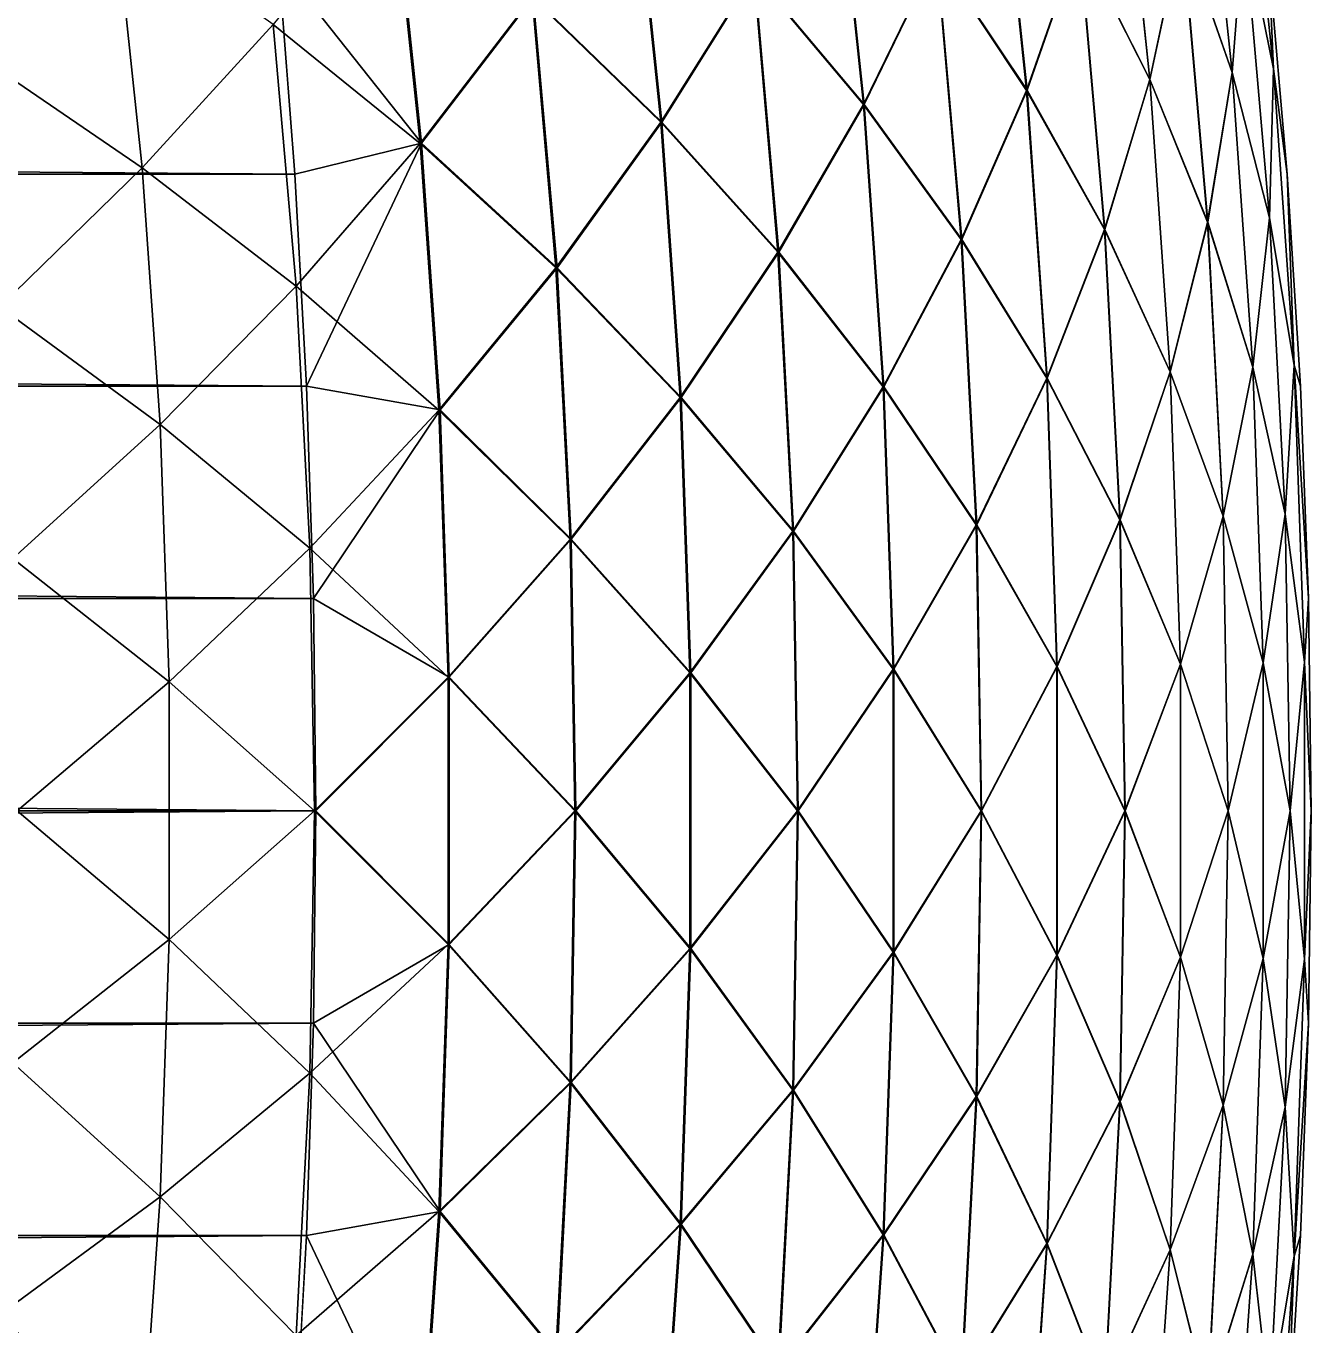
# Model space of a CAD drawing. Header units: millimetres. Extents: x -3250 to 5350, y -3250 to 3250.
# Drawn here: x 5229.3 to 5350, y -48.3 to 73.7 of the extents above; entities that cross this region are included whole.
import ezdxf

# ---------------------------------------------------------------- set-up
doc = ezdxf.new("R2010")
doc.units = ezdxf.units.MM
doc.header["$MEASUREMENT"] = 0
doc.layers.add('MESH_3D', color=2, linetype='CONTINUOUS')

msp = doc.modelspace()

# ---------------------------------------------------------------- linework, layer by layer
at = {"layer": 'MESH_3D'}
for points in [[(5337.87, 82.81, 25611.34), (5342.59, 69.34, 25583.62), (5339.69, 96.96, 25583.62)], [(5339.69, 96.96, 5916.44), (5342.6, 69.34, 5916.44), (5337.89, 82.81, 5888.74)], [(5339.69, 96.96, 25583.62), (5342.59, 69.34, 25583.62), (5343.68, 83.42, 25555.81)], [(5343.68, 83.42, 5944.24), (5342.6, 69.34, 5916.44), (5339.69, 96.96, 5916.44)], [(5343.55, 97.44, 25527.92), (5346.47, 69.68, 25527.92), (5346.02, 79.65, 25500)], [(5343.68, 83.42, 25555.81), (5346.47, 69.68, 25527.92), (5343.55, 97.44, 25527.92)], [(5343.55, 97.44, 5972.1), (5346.02, 79.65, 6000), (5346.47, 69.68, 5972.1)], [(5343.55, 97.44, 5972.1), (5346.47, 69.68, 5972.1), (5343.68, 83.42, 5944.24)], [(5328.23, 81.8, 25666.33), (5334.85, 68.67, 25638.92), (5331.97, 96.01, 25638.92)], [(5331.99, 96.02, 5861.18), (5334.87, 68.67, 5861.18), (5328.26, 81.8, 5833.79)], [(5331.97, 96.01, 25638.92), (5334.85, 68.67, 25638.92), (5337.87, 82.81, 25611.34)], [(5337.89, 82.81, 5888.74), (5334.87, 68.67, 5861.18), (5331.99, 96.02, 5861.18)], [(5221.84, 94.42, 25923.94), (5224.72, 70.92, 25923.94), (5237.66, 84.43, 25900)], [(5314.8, 80.38, 25720.51), (5323.28, 67.65, 25693.54), (5320.45, 94.6, 25693.54)], [(5320.49, 94.6, 5806.6), (5323.32, 67.66, 5806.6), (5314.84, 80.39, 5779.65)], [(5320.45, 94.6, 25693.54), (5323.28, 67.65, 25693.54), (5328.23, 81.8, 25666.33)], [(5328.26, 81.8, 5833.79), (5323.32, 67.66, 5806.6), (5320.49, 94.6, 5806.6)], [(5297.64, 78.58, 25773.62), (5307.95, 66.31, 25747.21), (5305.17, 92.72, 25747.21)], [(5305.23, 92.73, 5752.96), (5308.01, 66.32, 5752.96), (5297.71, 78.59, 5726.58)], [(5305.17, 92.72, 25747.21), (5307.95, 66.31, 25747.21), (5314.8, 80.38, 25720.51)], [(5314.84, 80.39, 5779.65), (5308.01, 66.32, 5752.96), (5305.23, 92.73, 5752.96)], [(5276.83, 76.39, 25825.39), (5288.92, 64.65, 25799.69), (5286.22, 90.4, 25799.69)], [(5286.3, 90.41, 5700.52), (5289.01, 64.65, 5700.52), (5276.93, 76.4, 5674.84)], [(5286.22, 90.4, 25799.69), (5288.92, 64.65, 25799.69), (5297.64, 78.58, 25773.62)], [(5297.71, 78.59, 5726.58), (5289.01, 64.65, 5700.52), (5286.3, 90.41, 5700.52)], [(5252.49, 73.83, 25875.58), (5266.3, 62.67, 25850.7), (5263.68, 87.63, 25850.7)], [(5263.79, 87.64, 5649.54), (5266.42, 62.68, 5649.54), (5252.98, 79.65, 5626.54)], [(5263.68, 87.63, 25850.7), (5266.3, 62.67, 25850.7), (5276.83, 76.39, 25825.39)], [(5276.93, 76.4, 5674.84), (5266.42, 62.68, 5649.54), (5263.79, 87.64, 5649.54)], [(5224.72, 70.92, 25923.94), (5240.18, 60.38, 25900), (5237.66, 84.43, 25900)], [(5237.66, 84.43, 25900), (5240.18, 60.38, 25900), (5252.49, 73.83, 25875.58)], [(5342.59, 69.34, 25583.62), (5346.11, 55.67, 25555.81), (5343.68, 83.42, 25555.81)], [(5343.68, 83.42, 5944.24), (5346.11, 55.67, 5944.24), (5342.6, 69.34, 5916.44)], [(5343.68, 83.42, 25555.81), (5346.11, 55.67, 25555.81), (5346.47, 69.68, 25527.92)], [(5346.47, 69.68, 5972.1), (5346.11, 55.67, 5944.24), (5343.68, 83.42, 5944.24)], [(5323.28, 67.65, 25693.54), (5330.61, 54.59, 25666.33), (5328.23, 81.8, 25666.33)], [(5328.26, 81.8, 5833.79), (5330.64, 54.59, 5833.79), (5323.32, 67.66, 5806.6)], [(5328.23, 81.8, 25666.33), (5330.61, 54.59, 25666.33), (5334.85, 68.67, 25638.92)], [(5334.87, 68.67, 5861.18), (5330.64, 54.59, 5833.79), (5328.26, 81.8, 5833.79)], [(5334.85, 68.67, 25638.92), (5340.28, 55.26, 25611.34), (5337.87, 82.81, 25611.34)], [(5337.89, 82.81, 5888.74), (5340.3, 55.26, 5888.74), (5334.87, 68.67, 5861.18)], [(5337.87, 82.81, 25611.34), (5340.28, 55.26, 25611.34), (5342.59, 69.34, 25583.62)], [(5342.6, 69.34, 5916.44), (5340.3, 55.26, 5888.74), (5337.89, 82.81, 5888.74)], [(2703.01, 79.33, 826.53), (5252.98, 79.65, 5626.54), (5254.52, 59.78, 5625.73)], [(2704.53, 59.54, 825.72), (2703.01, 79.33, 826.53), (5254.52, 59.78, 5625.73)], [(5266.42, 62.68, 5649.54), (5254.52, 59.78, 5625.73), (5252.98, 79.65, 5626.54)], [(5307.95, 66.31, 25747.21), (5317.14, 53.64, 25720.51), (5314.8, 80.38, 25720.51)], [(5314.84, 80.39, 5779.65), (5317.18, 53.65, 5779.65), (5308.01, 66.32, 5752.96)], [(5314.8, 80.38, 25720.51), (5317.14, 53.64, 25720.51), (5323.28, 67.65, 25693.54)], [(5323.32, 67.66, 5806.6), (5317.18, 53.65, 5779.65), (5314.84, 80.39, 5779.65)], [(5346.47, 69.68, 25527.92), (5347.76, 59.78, 25500), (5346.02, 79.65, 25500)], [(5346.02, 79.65, 25500), (5347.76, 59.78, 25500), (5347.76, 59.78, 6000)], [(5346.02, 79.65, 25500), (5347.76, 59.78, 6000), (5346.02, 79.65, 6000)], [(5346.47, 69.68, 5972.1), (5346.02, 79.65, 6000), (5347.76, 59.78, 6000)], [(5288.92, 64.65, 25799.69), (5299.92, 52.44, 25773.62), (5297.64, 78.58, 25773.62)], [(5297.71, 78.59, 5726.58), (5299.99, 52.44, 5726.58), (5289.01, 64.65, 5700.52)], [(5297.64, 78.58, 25773.62), (5299.92, 52.44, 25773.62), (5307.95, 66.31, 25747.21)], [(5308.01, 66.32, 5752.96), (5299.99, 52.44, 5726.58), (5297.71, 78.59, 5726.58)], [(5266.3, 62.67, 25850.7), (5279.06, 50.98, 25825.39), (5276.83, 76.39, 25825.39)], [(5276.93, 76.4, 5674.84), (5279.16, 50.99, 5674.84), (5266.42, 62.68, 5649.54)], [(5276.83, 76.39, 25825.39), (5279.06, 50.98, 25825.39), (5288.92, 64.65, 25799.69)], [(5289.01, 64.65, 5700.52), (5279.16, 50.99, 5674.84), (5276.93, 76.4, 5674.84)], [(5240.18, 60.38, 25900), (5254.64, 49.27, 25875.58), (5252.49, 73.83, 25875.58)], [(5252.49, 73.83, 25875.58), (5254.64, 49.27, 25875.58), (5266.3, 62.67, 25850.7)], [(5224.72, 70.92, 25923.94), (5226.79, 47.33, 25923.94), (5240.18, 60.38, 25900)], [(5346.11, 55.67, 25555.81), (5348.42, 41.84, 25527.92), (5346.47, 69.68, 25527.92)], [(5346.47, 69.68, 5972.1), (5348.42, 41.84, 5972.1), (5346.11, 55.67, 5944.24)], [(5346.47, 69.68, 25527.92), (5348.42, 41.84, 25527.92), (5347.76, 59.78, 25500)], [(5346.47, 69.68, 5972.1), (5347.76, 59.78, 6000), (5348.42, 41.84, 5972.1)], [(5330.61, 54.59, 25666.33), (5336.77, 41.23, 25638.92), (5334.85, 68.67, 25638.92)], [(5334.87, 68.67, 5861.18), (5336.78, 41.23, 5861.18), (5330.64, 54.59, 5833.79)], [(5334.85, 68.67, 25638.92), (5336.77, 41.23, 25638.92), (5340.28, 55.26, 25611.34)], [(5340.3, 55.26, 5888.74), (5336.78, 41.23, 5861.18), (5334.87, 68.67, 5861.18)], [(5340.28, 55.26, 25611.34), (5344.53, 41.64, 25583.62), (5342.59, 69.34, 25583.62)], [(5342.6, 69.34, 5916.44), (5344.53, 41.64, 5916.44), (5340.3, 55.26, 5888.74)], [(5342.59, 69.34, 25583.62), (5344.53, 41.64, 25583.62), (5346.11, 55.67, 25555.81)], [(5346.11, 55.67, 5944.24), (5344.53, 41.64, 5916.44), (5342.6, 69.34, 5916.44)], [(5317.14, 53.64, 25720.51), (5325.17, 40.63, 25693.54), (5323.28, 67.65, 25693.54)], [(5323.32, 67.66, 5806.6), (5325.21, 40.63, 5806.6), (5317.18, 53.65, 5779.65)], [(5323.28, 67.65, 25693.54), (5325.17, 40.63, 25693.54), (5330.61, 54.59, 25666.33)], [(5330.64, 54.59, 5833.79), (5325.21, 40.63, 5806.6), (5323.32, 67.66, 5806.6)], [(5299.92, 52.44, 25773.62), (5309.8, 39.82, 25747.21), (5307.95, 66.31, 25747.21)], [(5308.01, 66.32, 5752.96), (5309.86, 39.82, 5752.96), (5299.99, 52.44, 5726.58)], [(5307.95, 66.31, 25747.21), (5309.8, 39.82, 25747.21), (5317.14, 53.64, 25720.51)], [(5317.18, 53.65, 5779.65), (5309.86, 39.82, 5752.96), (5308.01, 66.32, 5752.96)], [(5279.06, 50.98, 25825.39), (5290.73, 38.82, 25799.69), (5288.92, 64.65, 25799.69)], [(5289.01, 64.65, 5700.52), (5290.81, 38.82, 5700.52), (5279.16, 50.99, 5674.84)], [(5288.92, 64.65, 25799.69), (5290.73, 38.82, 25799.69), (5299.92, 52.44, 25773.62)], [(5299.99, 52.44, 5726.58), (5290.81, 38.82, 5700.52), (5289.01, 64.65, 5700.52)], [(5266.42, 62.68, 5649.54), (5255.61, 39.88, 5625.14), (5254.52, 59.78, 5625.73)], [(5254.64, 49.27, 25875.58), (5268.05, 37.63, 25850.7), (5266.3, 62.67, 25850.7)], [(5266.42, 62.68, 5649.54), (5268.17, 37.64, 5649.54), (5255.61, 39.88, 5625.14)], [(5266.3, 62.67, 25850.7), (5268.05, 37.63, 25850.7), (5279.06, 50.98, 25825.39)], [(5279.16, 50.99, 5674.84), (5268.17, 37.64, 5649.54), (5266.42, 62.68, 5649.54)], [(2704.53, 59.54, 825.72), (5254.52, 59.78, 5625.73), (5255.61, 39.88, 5625.14)], [(5226.79, 47.33, 25923.94), (5241.87, 36.26, 25900), (5240.18, 60.38, 25900)], [(5240.18, 60.38, 25900), (5241.87, 36.26, 25900), (5254.64, 49.27, 25875.58)], [(5348.42, 41.84, 25527.92), (5349.01, 39.88, 25500), (5347.76, 59.78, 25500)], [(5347.76, 59.78, 25500), (5349.01, 39.88, 25500), (5349.01, 39.88, 6000)], [(5347.76, 59.78, 25500), (5349.01, 39.88, 6000), (5347.76, 59.78, 6000)], [(5348.42, 41.84, 5972.1), (5347.76, 59.78, 6000), (5349.01, 39.88, 6000)], [(2705.62, 39.71, 825.14), (2704.53, 59.54, 825.72), (5255.61, 39.88, 5625.14)], [(5336.77, 41.23, 25638.92), (5341.73, 27.65, 25611.34), (5340.28, 55.26, 25611.34)], [(5340.3, 55.26, 5888.74), (5341.74, 27.65, 5888.74), (5336.78, 41.23, 5861.18)], [(5340.28, 55.26, 25611.34), (5341.73, 27.65, 25611.34), (5344.53, 41.64, 25583.62)], [(5344.53, 41.64, 5916.44), (5341.74, 27.65, 5888.74), (5340.3, 55.26, 5888.74)], [(5344.53, 41.64, 25583.62), (5347.57, 27.85, 25555.81), (5346.11, 55.67, 25555.81)], [(5346.11, 55.67, 5944.24), (5347.57, 27.85, 5944.24), (5344.53, 41.64, 5916.44)], [(5346.11, 55.67, 25555.81), (5347.57, 27.85, 25555.81), (5348.42, 41.84, 25527.92)], [(5348.42, 41.84, 5972.1), (5347.57, 27.85, 5944.24), (5346.11, 55.67, 5944.24)], [(5325.17, 40.63, 25693.54), (5332.04, 27.31, 25666.33), (5330.61, 54.59, 25666.33)], [(5330.64, 54.59, 5833.79), (5332.07, 27.31, 5833.79), (5325.21, 40.63, 5806.6)], [(5330.61, 54.59, 25666.33), (5332.04, 27.31, 25666.33), (5336.77, 41.23, 25638.92)], [(5336.78, 41.23, 5861.18), (5332.07, 27.31, 5833.79), (5330.64, 54.59, 5833.79)], [(5309.8, 39.82, 25747.21), (5318.54, 26.84, 25720.51), (5317.14, 53.64, 25720.51)], [(5317.18, 53.65, 5779.65), (5318.59, 26.84, 5779.65), (5309.86, 39.82, 5752.96)], [(5317.14, 53.64, 25720.51), (5318.54, 26.84, 25720.51), (5325.17, 40.63, 25693.54)], [(5325.21, 40.63, 5806.6), (5318.59, 26.84, 5779.65), (5317.18, 53.65, 5779.65)], [(5290.73, 38.82, 25799.69), (5301.3, 26.24, 25773.62), (5299.92, 52.44, 25773.62)], [(5299.99, 52.44, 5726.58), (5301.37, 26.24, 5726.58), (5290.81, 38.82, 5700.52)], [(5299.92, 52.44, 25773.62), (5301.3, 26.24, 25773.62), (5309.8, 39.82, 25747.21)], [(5309.86, 39.82, 5752.96), (5301.37, 26.24, 5726.58), (5299.99, 52.44, 5726.58)], [(5268.05, 37.63, 25850.7), (5280.39, 25.51, 25825.39), (5279.06, 50.98, 25825.39)], [(5279.16, 50.99, 5674.84), (5280.49, 25.51, 5674.84), (5268.17, 37.64, 5649.54)], [(5279.06, 50.98, 25825.39), (5280.39, 25.51, 25825.39), (5290.73, 38.82, 25799.69)], [(5290.81, 38.82, 5700.52), (5280.49, 25.51, 5674.84), (5279.16, 50.99, 5674.84)], [(5241.87, 36.26, 25900), (5255.93, 24.65, 25875.58), (5254.64, 49.27, 25875.58)], [(5254.64, 49.27, 25875.58), (5255.93, 24.65, 25875.58), (5268.05, 37.63, 25850.7)], [(5226.79, 47.33, 25923.94), (5228.03, 23.68, 25923.94), (5241.87, 36.26, 25900)], [(5341.73, 27.65, 25611.34), (5345.5, 13.89, 25583.62), (5344.53, 41.64, 25583.62)], [(5344.53, 41.64, 5916.44), (5345.5, 13.89, 5916.44), (5341.74, 27.65, 5888.74)], [(5344.53, 41.64, 25583.62), (5345.5, 13.89, 25583.62), (5347.57, 27.85, 25555.81)], [(5347.57, 27.85, 5944.24), (5345.5, 13.89, 5916.44), (5344.53, 41.64, 5916.44)], [(5347.57, 27.85, 25555.81), (5349.39, 13.95, 25527.92), (5348.42, 41.84, 25527.92)], [(5348.42, 41.84, 5972.1), (5349.39, 13.95, 5972.1), (5347.57, 27.85, 5944.24)], [(5348.42, 41.84, 25527.92), (5349.39, 13.95, 25527.92), (5349.75, 19.94, 25500)], [(5348.42, 41.84, 25527.92), (5349.75, 19.94, 25500), (5349.01, 39.88, 25500)], [(5348.42, 41.84, 5972.1), (5349.01, 39.88, 6000), (5349.75, 19.94, 6000)], [(5348.42, 41.84, 5972.1), (5349.75, 19.94, 6000), (5349.39, 13.95, 5972.1)], [(5318.54, 26.84, 25720.51), (5326.12, 13.55, 25693.54), (5325.17, 40.63, 25693.54)], [(5325.21, 40.63, 5806.6), (5326.15, 13.55, 5806.6), (5318.59, 26.84, 5779.65)], [(5325.17, 40.63, 25693.54), (5326.12, 13.55, 25693.54), (5332.04, 27.31, 25666.33)], [(5332.07, 27.31, 5833.79), (5326.15, 13.55, 5806.6), (5325.21, 40.63, 5806.6)], [(5332.04, 27.31, 25666.33), (5337.73, 13.75, 25638.92), (5336.77, 41.23, 25638.92)], [(5336.78, 41.23, 5861.18), (5337.74, 13.75, 5861.18), (5332.07, 27.31, 5833.79)], [(5336.77, 41.23, 25638.92), (5337.73, 13.75, 25638.92), (5341.73, 27.65, 25611.34)], [(5341.74, 27.65, 5888.74), (5337.74, 13.75, 5861.18), (5336.78, 41.23, 5861.18)], [(2705.62, 39.71, 825.14), (5255.61, 39.88, 5625.14), (5256.27, 19.94, 5624.79)], [(2706.27, 19.86, 824.79), (2705.62, 39.71, 825.14), (5256.27, 19.94, 5624.79)], [(5268.17, 37.64, 5649.54), (5256.27, 19.94, 5624.79), (5255.61, 39.88, 5625.14)], [(5301.3, 26.24, 25773.62), (5310.73, 13.28, 25747.21), (5309.8, 39.82, 25747.21)], [(5309.86, 39.82, 5752.96), (5310.79, 13.28, 5752.96), (5301.37, 26.24, 5726.58)], [(5309.8, 39.82, 25747.21), (5310.73, 13.28, 25747.21), (5318.54, 26.84, 25720.51)], [(5318.59, 26.84, 5779.65), (5310.79, 13.28, 5752.96), (5309.86, 39.82, 5752.96)], [(5349.01, 39.88, 25500), (5349.75, 19.94, 25500), (5349.75, 19.94, 6000)], [(5349.01, 39.88, 25500), (5349.75, 19.94, 6000), (5349.01, 39.88, 6000)], [(5280.39, 25.51, 25825.39), (5291.63, 12.95, 25799.69), (5290.73, 38.82, 25799.69)], [(5290.81, 38.82, 5700.52), (5291.72, 12.95, 5700.52), (5280.49, 25.51, 5674.84)], [(5290.73, 38.82, 25799.69), (5291.63, 12.95, 25799.69), (5301.3, 26.24, 25773.62)], [(5301.37, 26.24, 5726.58), (5291.72, 12.95, 5700.52), (5290.81, 38.82, 5700.52)], [(5255.93, 24.65, 25875.58), (5268.93, 12.55, 25850.7), (5268.05, 37.63, 25850.7)], [(5268.17, 37.64, 5649.54), (5269.04, 12.55, 5649.54), (5256.27, 19.94, 5624.79)], [(5268.05, 37.63, 25850.7), (5268.93, 12.55, 25850.7), (5280.39, 25.51, 25825.39)], [(5280.49, 25.51, 5674.84), (5269.04, 12.55, 5649.54), (5268.17, 37.64, 5649.54)], [(5228.03, 23.68, 25923.94), (5242.71, 12.09, 25900), (5241.87, 36.26, 25900)], [(5241.87, 36.26, 25900), (5242.71, 12.09, 25900), (5255.93, 24.65, 25875.58)], [(5318.59, 26.84, 5779.65), (5319.05, 0, 5779.65), (5310.79, 13.28, 5752.96)], [(5326.15, 13.55, 5806.6), (5319.05, 0, 5779.65), (5318.59, 26.84, 5779.65)], [(5326.12, 13.55, 25693.54), (5332.52, 0, 25666.33), (5332.04, 27.31, 25666.33)], [(5332.07, 27.31, 5833.79), (5332.54, 0, 5833.79), (5326.15, 13.55, 5806.6)], [(5332.04, 27.31, 25666.33), (5332.52, 0, 25666.33), (5337.73, 13.75, 25638.92)], [(5337.74, 13.75, 5861.18), (5332.54, 0, 5833.79), (5332.07, 27.31, 5833.79)], [(5337.73, 13.75, 25638.92), (5342.21, 0, 25611.34), (5341.73, 27.65, 25611.34)], [(5341.74, 27.65, 5888.74), (5342.23, 0, 5888.74), (5337.74, 13.75, 5861.18)], [(5341.73, 27.65, 25611.34), (5342.21, 0, 25611.34), (5345.5, 13.89, 25583.62)], [(5345.5, 13.89, 5916.44), (5342.23, 0, 5888.74), (5341.74, 27.65, 5888.74)], [(5345.5, 13.89, 25583.62), (5348.05, 0, 25555.81), (5347.57, 27.85, 25555.81)], [(5347.57, 27.85, 5944.24), (5348.05, 0, 5944.24), (5345.5, 13.89, 5916.44)], [(5347.57, 27.85, 25555.81), (5348.05, 0, 25555.81), (5349.39, 13.95, 25527.92)], [(5349.39, 13.95, 5972.1), (5348.05, 0, 5944.24), (5347.57, 27.85, 5944.24)], [(5291.63, 12.95, 25799.69), (5301.75, 0, 25773.62), (5301.3, 26.24, 25773.62)], [(5301.37, 26.24, 5726.58), (5301.82, 0, 5726.58), (5291.72, 12.95, 5700.52)], [(5301.3, 26.24, 25773.62), (5301.75, 0, 25773.62), (5310.73, 13.28, 25747.21)], [(5310.79, 13.28, 5752.96), (5301.82, 0, 5726.58), (5301.37, 26.24, 5726.58)], [(5310.73, 13.28, 25747.21), (5319.01, 0, 25720.51), (5318.54, 26.84, 25720.51)], [(5318.54, 26.84, 25720.51), (5319.01, 0, 25720.51), (5326.12, 13.55, 25693.54)], [(5242.71, 12.09, 25900), (5256.36, 0, 25875.58), (5255.93, 24.65, 25875.58)], [(5255.93, 24.65, 25875.58), (5256.36, 0, 25875.58), (5268.93, 12.55, 25850.7)], [(5268.93, 12.55, 25850.7), (5280.84, 0, 25825.39), (5280.39, 25.51, 25825.39)], [(5280.49, 25.51, 5674.84), (5280.94, 0, 5674.84), (5269.04, 12.55, 5649.54)], [(5280.39, 25.51, 25825.39), (5280.84, 0, 25825.39), (5291.63, 12.95, 25799.69)], [(5291.72, 12.95, 5700.52), (5280.94, 0, 5674.84), (5280.49, 25.51, 5674.84)], [(5228.03, 23.68, 25923.94), (5228.44, 0, 25923.94), (5242.71, 12.09, 25900)], [(2706.27, 19.86, 824.79), (5256.27, 19.94, 5624.79), (5256.49, 0, 5624.68)], [(2706.49, 0, 824.68), (2706.27, 19.86, 824.79), (5256.49, 0, 5624.68)], [(5269.04, 12.55, 5649.54), (5256.49, 0, 5624.68), (5256.27, 19.94, 5624.79)], [(5349.39, 13.95, 25527.92), (5350, 0, 25500), (5349.75, 19.94, 25500)], [(5349.39, 13.95, 5972.1), (5349.75, 19.94, 6000), (5350, 0, 6000)], [(5349.75, 19.94, 25500), (5350, 0, 25500), (5350, 0, 6000)], [(5349.75, 19.94, 25500), (5350, 0, 6000), (5349.75, 19.94, 6000)], [(5319.01, 0, 25720.51), (5326.12, -13.55, 25693.54), (5326.12, 13.55, 25693.54)], [(5326.15, 13.55, 5806.6), (5326.15, -13.55, 5806.6), (5319.05, 0, 5779.65)], [(5326.12, 13.55, 25693.54), (5326.12, -13.55, 25693.54), (5332.52, 0, 25666.33)], [(5332.54, 0, 5833.79), (5326.15, -13.55, 5806.6), (5326.15, 13.55, 5806.6)], [(5332.52, 0, 25666.33), (5337.73, -13.75, 25638.92), (5337.73, 13.75, 25638.92)], [(5337.74, 13.75, 5861.18), (5337.74, -13.75, 5861.18), (5332.54, 0, 5833.79)], [(5337.73, 13.75, 25638.92), (5337.73, -13.75, 25638.92), (5342.21, 0, 25611.34)], [(5342.23, 0, 5888.74), (5337.74, -13.75, 5861.18), (5337.74, 13.75, 5861.18)], [(5342.21, 0, 25611.34), (5345.5, -13.89, 25583.62), (5345.5, 13.89, 25583.62)], [(5345.5, 13.89, 5916.44), (5345.5, -13.89, 5916.44), (5342.23, 0, 5888.74)], [(5345.5, 13.89, 25583.62), (5345.5, -13.89, 25583.62), (5348.05, 0, 25555.81)], [(5348.05, 0, 5944.24), (5345.5, -13.89, 5916.44), (5345.5, 13.89, 5916.44)], [(5348.05, 0, 25555.81), (5349.39, -13.95, 25527.92), (5349.39, 13.95, 25527.92)], [(5349.39, 13.95, 5972.1), (5349.39, -13.95, 5972.1), (5348.05, 0, 5944.24)], [(5349.39, 13.95, 25527.92), (5349.39, -13.95, 25527.92), (5350, 0, 25500)], [(5349.39, 13.95, 5972.1), (5350, 0, 6000), (5349.39, -13.95, 5972.1)], [(5256.36, 0, 25875.58), (5268.93, -12.55, 25850.7), (5268.93, 12.55, 25850.7)], [(5269.04, 12.55, 5649.54), (5269.04, -12.55, 5649.54), (5256.49, 0, 5624.68)], [(5268.93, 12.55, 25850.7), (5268.93, -12.55, 25850.7), (5280.84, 0, 25825.39)], [(5280.94, 0, 5674.84), (5269.04, -12.55, 5649.54), (5269.04, 12.55, 5649.54)], [(5280.84, 0, 25825.39), (5291.63, -12.95, 25799.69), (5291.63, 12.95, 25799.69)], [(5291.72, 12.95, 5700.52), (5291.72, -12.95, 5700.52), (5280.94, 0, 5674.84)], [(5291.63, 12.95, 25799.69), (5291.63, -12.95, 25799.69), (5301.75, 0, 25773.62)], [(5301.82, 0, 5726.58), (5291.72, -12.95, 5700.52), (5291.72, 12.95, 5700.52)], [(5301.75, 0, 25773.62), (5310.73, -13.28, 25747.21), (5310.73, 13.28, 25747.21)], [(5310.79, 13.28, 5752.96), (5310.79, -13.28, 5752.96), (5301.82, 0, 5726.58)], [(5310.73, 13.28, 25747.21), (5310.73, -13.28, 25747.21), (5319.01, 0, 25720.51)], [(5319.05, 0, 5779.65), (5310.79, -13.28, 5752.96), (5310.79, 13.28, 5752.96)], [(5228.44, 0, 25923.94), (5242.71, -12.09, 25900), (5242.71, 12.09, 25900)], [(5242.71, 12.09, 25900), (5242.71, -12.09, 25900), (5256.36, 0, 25875.58)], [(5228.44, 0, 25923.94), (5228.03, -23.68, 25923.94), (5242.71, -12.09, 25900)], [(5242.71, -12.09, 25900), (5255.93, -24.65, 25875.58), (5256.36, 0, 25875.58)], [(5256.36, 0, 25875.58), (5255.93, -24.65, 25875.58), (5268.93, -12.55, 25850.7)], [(5268.93, -12.55, 25850.7), (5280.39, -25.51, 25825.39), (5280.84, 0, 25825.39)], [(5280.94, 0, 5674.84), (5280.49, -25.51, 5674.84), (5269.04, -12.55, 5649.54)], [(5280.84, 0, 25825.39), (5280.39, -25.51, 25825.39), (5291.63, -12.95, 25799.69)], [(5291.72, -12.95, 5700.52), (5280.49, -25.51, 5674.84), (5280.94, 0, 5674.84)], [(5291.63, -12.95, 25799.69), (5301.3, -26.24, 25773.62), (5301.75, 0, 25773.62)], [(5301.82, 0, 5726.58), (5301.37, -26.24, 5726.58), (5291.72, -12.95, 5700.52)], [(5301.75, 0, 25773.62), (5301.3, -26.24, 25773.62), (5310.73, -13.28, 25747.21)], [(5310.79, -13.28, 5752.96), (5301.37, -26.24, 5726.58), (5301.82, 0, 5726.58)], [(5310.73, -13.28, 25747.21), (5318.54, -26.84, 25720.51), (5319.01, 0, 25720.51)], [(5319.05, 0, 5779.65), (5318.59, -26.84, 5779.65), (5310.79, -13.28, 5752.96)], [(5319.01, 0, 25720.51), (5318.54, -26.84, 25720.51), (5326.12, -13.55, 25693.54)], [(5326.15, -13.55, 5806.6), (5318.59, -26.84, 5779.65), (5319.05, 0, 5779.65)], [(5326.12, -13.55, 25693.54), (5332.04, -27.31, 25666.33), (5332.52, 0, 25666.33)], [(5332.54, 0, 5833.79), (5332.07, -27.31, 5833.79), (5326.15, -13.55, 5806.6)], [(5332.52, 0, 25666.33), (5332.04, -27.31, 25666.33), (5337.73, -13.75, 25638.92)], [(5337.74, -13.75, 5861.18), (5332.07, -27.31, 5833.79), (5332.54, 0, 5833.79)], [(5337.73, -13.75, 25638.92), (5341.73, -27.65, 25611.34), (5342.21, 0, 25611.34)], [(5342.23, 0, 5888.74), (5341.74, -27.65, 5888.74), (5337.74, -13.75, 5861.18)], [(5342.21, 0, 25611.34), (5341.73, -27.65, 25611.34), (5345.5, -13.89, 25583.62)], [(5345.5, -13.89, 5916.44), (5341.74, -27.65, 5888.74), (5342.23, 0, 5888.74)], [(5345.5, -13.89, 25583.62), (5347.57, -27.85, 25555.81), (5348.05, 0, 25555.81)], [(5348.05, 0, 5944.24), (5347.57, -27.85, 5944.24), (5345.5, -13.89, 5916.44)], [(5348.05, 0, 25555.81), (5347.57, -27.85, 25555.81), (5349.39, -13.95, 25527.92)], [(5349.39, -13.95, 5972.1), (5347.57, -27.85, 5944.24), (5348.05, 0, 5944.24)], [(2706.27, -19.86, 824.79), (5256.49, 0, 5624.68), (5256.27, -19.94, 5624.79)], [(2706.27, -19.86, 824.79), (2706.49, 0, 824.68), (5256.49, 0, 5624.68)], [(5269.04, -12.55, 5649.54), (5256.27, -19.94, 5624.79), (5256.49, 0, 5624.68)], [(5349.39, -13.95, 25527.92), (5349.75, -19.94, 25500), (5350, 0, 25500)], [(5349.39, -13.95, 5972.1), (5350, 0, 6000), (5349.75, -19.94, 6000)], [(5350, 0, 25500), (5349.75, -19.94, 25500), (5349.75, -19.94, 6000)], [(5350, 0, 25500), (5349.75, -19.94, 6000), (5350, 0, 6000)], [(5228.03, -23.68, 25923.94), (5241.87, -36.26, 25900), (5242.71, -12.09, 25900)], [(5242.71, -12.09, 25900), (5241.87, -36.26, 25900), (5255.93, -24.65, 25875.58)], [(5255.93, -24.65, 25875.58), (5268.05, -37.63, 25850.7), (5268.93, -12.55, 25850.7)], [(5269.04, -12.55, 5649.54), (5268.17, -37.64, 5649.54), (5256.27, -19.94, 5624.79)], [(5268.93, -12.55, 25850.7), (5268.05, -37.63, 25850.7), (5280.39, -25.51, 25825.39)], [(5280.49, -25.51, 5674.84), (5268.17, -37.64, 5649.54), (5269.04, -12.55, 5649.54)], [(5280.39, -25.51, 25825.39), (5290.73, -38.82, 25799.69), (5291.63, -12.95, 25799.69)], [(5291.72, -12.95, 5700.52), (5290.81, -38.82, 5700.52), (5280.49, -25.51, 5674.84)], [(5291.63, -12.95, 25799.69), (5290.73, -38.82, 25799.69), (5301.3, -26.24, 25773.62)], [(5301.37, -26.24, 5726.58), (5290.81, -38.82, 5700.52), (5291.72, -12.95, 5700.52)], [(5301.3, -26.24, 25773.62), (5309.8, -39.82, 25747.21), (5310.73, -13.28, 25747.21)], [(5310.79, -13.28, 5752.96), (5309.86, -39.82, 5752.96), (5301.37, -26.24, 5726.58)], [(5310.73, -13.28, 25747.21), (5309.8, -39.82, 25747.21), (5318.54, -26.84, 25720.51)], [(5318.59, -26.84, 5779.65), (5309.86, -39.82, 5752.96), (5310.79, -13.28, 5752.96)], [(5318.54, -26.84, 25720.51), (5325.17, -40.63, 25693.54), (5326.12, -13.55, 25693.54)], [(5326.15, -13.55, 5806.6), (5325.21, -40.63, 5806.6), (5318.59, -26.84, 5779.65)], [(5326.12, -13.55, 25693.54), (5325.17, -40.63, 25693.54), (5332.04, -27.31, 25666.33)], [(5332.07, -27.31, 5833.79), (5325.21, -40.63, 5806.6), (5326.15, -13.55, 5806.6)], [(5332.04, -27.31, 25666.33), (5336.77, -41.23, 25638.92), (5337.73, -13.75, 25638.92)], [(5337.74, -13.75, 5861.18), (5336.78, -41.23, 5861.18), (5332.07, -27.31, 5833.79)], [(5337.73, -13.75, 25638.92), (5336.77, -41.23, 25638.92), (5341.73, -27.65, 25611.34)], [(5341.74, -27.65, 5888.74), (5336.78, -41.23, 5861.18), (5337.74, -13.75, 5861.18)], [(5341.73, -27.65, 25611.34), (5344.53, -41.64, 25583.62), (5345.5, -13.89, 25583.62)], [(5345.5, -13.89, 5916.44), (5344.53, -41.64, 5916.44), (5341.74, -27.65, 5888.74)], [(5345.5, -13.89, 25583.62), (5344.53, -41.64, 25583.62), (5347.57, -27.85, 25555.81)], [(5347.57, -27.85, 5944.24), (5344.53, -41.64, 5916.44), (5345.5, -13.89, 5916.44)], [(5347.57, -27.85, 25555.81), (5348.42, -41.84, 25527.92), (5349.39, -13.95, 25527.92)], [(5349.39, -13.95, 5972.1), (5348.42, -41.84, 5972.1), (5347.57, -27.85, 5944.24)], [(5349.39, -13.95, 25527.92), (5348.42, -41.84, 25527.92), (5349.75, -19.94, 25500)], [(5349.39, -13.95, 5972.1), (5349.75, -19.94, 6000), (5348.42, -41.84, 5972.1)], [(2705.62, -39.71, 825.14), (2706.27, -19.86, 824.79), (5256.27, -19.94, 5624.79)], [(2705.62, -39.71, 825.14), (5256.27, -19.94, 5624.79), (5255.61, -39.88, 5625.14)], [(5268.17, -37.64, 5649.54), (5255.61, -39.88, 5625.14), (5256.27, -19.94, 5624.79)], [(5348.42, -41.84, 25527.92), (5349.01, -39.88, 25500), (5349.75, -19.94, 25500)], [(5348.42, -41.84, 5972.1), (5349.75, -19.94, 6000), (5349.01, -39.88, 6000)], [(5349.75, -19.94, 25500), (5349.01, -39.88, 6000), (5349.75, -19.94, 6000)], [(5349.75, -19.94, 25500), (5349.01, -39.88, 25500), (5349.01, -39.88, 6000)], [(5228.03, -23.68, 25923.94), (5226.79, -47.33, 25923.94), (5241.87, -36.26, 25900)], [(5241.87, -36.26, 25900), (5254.64, -49.27, 25875.58), (5255.93, -24.65, 25875.58)], [(5255.93, -24.65, 25875.58), (5254.64, -49.27, 25875.58), (5268.05, -37.63, 25850.7)], [(5268.05, -37.63, 25850.7), (5279.06, -50.98, 25825.39), (5280.39, -25.51, 25825.39)], [(5280.49, -25.51, 5674.84), (5279.16, -50.99, 5674.84), (5268.17, -37.64, 5649.54)], [(5280.39, -25.51, 25825.39), (5279.06, -50.98, 25825.39), (5290.73, -38.82, 25799.69)], [(5290.81, -38.82, 5700.52), (5279.16, -50.99, 5674.84), (5280.49, -25.51, 5674.84)], [(5290.73, -38.82, 25799.69), (5299.92, -52.44, 25773.62), (5301.3, -26.24, 25773.62)], [(5301.37, -26.24, 5726.58), (5299.99, -52.44, 5726.58), (5290.81, -38.82, 5700.52)], [(5301.3, -26.24, 25773.62), (5299.92, -52.44, 25773.62), (5309.8, -39.82, 25747.21)], [(5309.86, -39.82, 5752.96), (5299.99, -52.44, 5726.58), (5301.37, -26.24, 5726.58)], [(5309.8, -39.82, 25747.21), (5317.14, -53.64, 25720.51), (5318.54, -26.84, 25720.51)], [(5318.54, -26.84, 25720.51), (5317.14, -53.64, 25720.51), (5325.17, -40.63, 25693.54)], [(5318.59, -26.84, 5779.65), (5317.18, -53.65, 5779.65), (5309.86, -39.82, 5752.96)], [(5325.21, -40.63, 5806.6), (5317.18, -53.65, 5779.65), (5318.59, -26.84, 5779.65)], [(5325.17, -40.63, 25693.54), (5330.61, -54.59, 25666.33), (5332.04, -27.31, 25666.33)], [(5332.07, -27.31, 5833.79), (5330.64, -54.59, 5833.79), (5325.21, -40.63, 5806.6)], [(5332.04, -27.31, 25666.33), (5330.61, -54.59, 25666.33), (5336.77, -41.23, 25638.92)], [(5336.78, -41.23, 5861.18), (5330.64, -54.59, 5833.79), (5332.07, -27.31, 5833.79)], [(5336.77, -41.23, 25638.92), (5340.28, -55.26, 25611.34), (5341.73, -27.65, 25611.34)], [(5341.74, -27.65, 5888.74), (5340.3, -55.26, 5888.74), (5336.78, -41.23, 5861.18)], [(5341.73, -27.65, 25611.34), (5340.28, -55.26, 25611.34), (5344.53, -41.64, 25583.62)], [(5344.53, -41.64, 5916.44), (5340.3, -55.26, 5888.74), (5341.74, -27.65, 5888.74)], [(5344.53, -41.64, 25583.62), (5346.11, -55.67, 25555.81), (5347.57, -27.85, 25555.81)], [(5347.57, -27.85, 5944.24), (5346.11, -55.67, 5944.24), (5344.53, -41.64, 5916.44)], [(5347.57, -27.85, 25555.81), (5346.11, -55.67, 25555.81), (5348.42, -41.84, 25527.92)], [(5348.42, -41.84, 5972.1), (5346.11, -55.67, 5944.24), (5347.57, -27.85, 5944.24)], [(5226.79, -47.33, 25923.94), (5240.18, -60.38, 25900), (5241.87, -36.26, 25900)], [(5241.87, -36.26, 25900), (5240.18, -60.38, 25900), (5254.64, -49.27, 25875.58)], [(5254.64, -49.27, 25875.58), (5266.3, -62.67, 25850.7), (5268.05, -37.63, 25850.7)], [(5268.17, -37.64, 5649.54), (5266.42, -62.68, 5649.54), (5255.61, -39.88, 5625.14)], [(5268.05, -37.63, 25850.7), (5266.3, -62.67, 25850.7), (5279.06, -50.98, 25825.39)], [(5279.16, -50.99, 5674.84), (5266.42, -62.68, 5649.54), (5268.17, -37.64, 5649.54)], [(5279.06, -50.98, 25825.39), (5288.92, -64.65, 25799.69), (5290.73, -38.82, 25799.69)], [(5290.81, -38.82, 5700.52), (5289.01, -64.65, 5700.52), (5279.16, -50.99, 5674.84)], [(5290.73, -38.82, 25799.69), (5288.92, -64.65, 25799.69), (5299.92, -52.44, 25773.62)], [(5299.99, -52.44, 5726.58), (5289.01, -64.65, 5700.52), (5290.81, -38.82, 5700.52)], [(2704.53, -59.54, 825.72), (2705.62, -39.71, 825.14), (5255.61, -39.88, 5625.14)], [(2704.53, -59.54, 825.72), (5255.61, -39.88, 5625.14), (5254.52, -59.78, 5625.73)], [(5266.42, -62.68, 5649.54), (5254.52, -59.78, 5625.73), (5255.61, -39.88, 5625.14)], [(5299.92, -52.44, 25773.62), (5307.95, -66.31, 25747.21), (5309.8, -39.82, 25747.21)], [(5309.86, -39.82, 5752.96), (5308.01, -66.32, 5752.96), (5299.99, -52.44, 5726.58)], [(5309.8, -39.82, 25747.21), (5307.95, -66.31, 25747.21), (5317.14, -53.64, 25720.51)], [(5317.18, -53.65, 5779.65), (5308.01, -66.32, 5752.96), (5309.86, -39.82, 5752.96)], [(5348.42, -41.84, 25527.92), (5347.76, -59.78, 25500), (5349.01, -39.88, 25500)], [(5349.01, -39.88, 25500), (5347.76, -59.78, 6000), (5349.01, -39.88, 6000)], [(5349.01, -39.88, 25500), (5347.76, -59.78, 25500), (5347.76, -59.78, 6000)], [(5348.42, -41.84, 5972.1), (5349.01, -39.88, 6000), (5347.76, -59.78, 6000)], [(5317.14, -53.64, 25720.51), (5323.28, -67.65, 25693.54), (5325.17, -40.63, 25693.54)], [(5325.21, -40.63, 5806.6), (5323.32, -67.66, 5806.6), (5317.18, -53.65, 5779.65)], [(5325.17, -40.63, 25693.54), (5323.28, -67.65, 25693.54), (5330.61, -54.59, 25666.33)], [(5330.64, -54.59, 5833.79), (5323.32, -67.66, 5806.6), (5325.21, -40.63, 5806.6)], [(5330.61, -54.59, 25666.33), (5334.85, -68.67, 25638.92), (5336.77, -41.23, 25638.92)], [(5336.78, -41.23, 5861.18), (5334.87, -68.67, 5861.18), (5330.64, -54.59, 5833.79)], [(5336.77, -41.23, 25638.92), (5334.85, -68.67, 25638.92), (5340.28, -55.26, 25611.34)], [(5340.3, -55.26, 5888.74), (5334.87, -68.67, 5861.18), (5336.78, -41.23, 5861.18)], [(5340.28, -55.26, 25611.34), (5342.59, -69.34, 25583.62), (5344.53, -41.64, 25583.62)], [(5344.53, -41.64, 5916.44), (5342.6, -69.34, 5916.44), (5340.3, -55.26, 5888.74)], [(5344.53, -41.64, 25583.62), (5342.59, -69.34, 25583.62), (5346.11, -55.67, 25555.81)], [(5346.11, -55.67, 5944.24), (5342.6, -69.34, 5916.44), (5344.53, -41.64, 5916.44)], [(5346.11, -55.67, 25555.81), (5346.47, -69.68, 25527.92), (5348.42, -41.84, 25527.92)], [(5348.42, -41.84, 5972.1), (5346.47, -69.68, 5972.1), (5346.11, -55.67, 5944.24)], [(5348.42, -41.84, 25527.92), (5346.47, -69.68, 25527.92), (5347.76, -59.78, 25500)], [(5348.42, -41.84, 5972.1), (5347.76, -59.78, 6000), (5346.47, -69.68, 5972.1)], [(5226.79, -47.33, 25923.94), (5224.72, -70.92, 25923.94), (5240.18, -60.38, 25900)]]:
    msp.add_3dface(points, dxfattribs=at)

doc.saveas('drawing.dxf')
